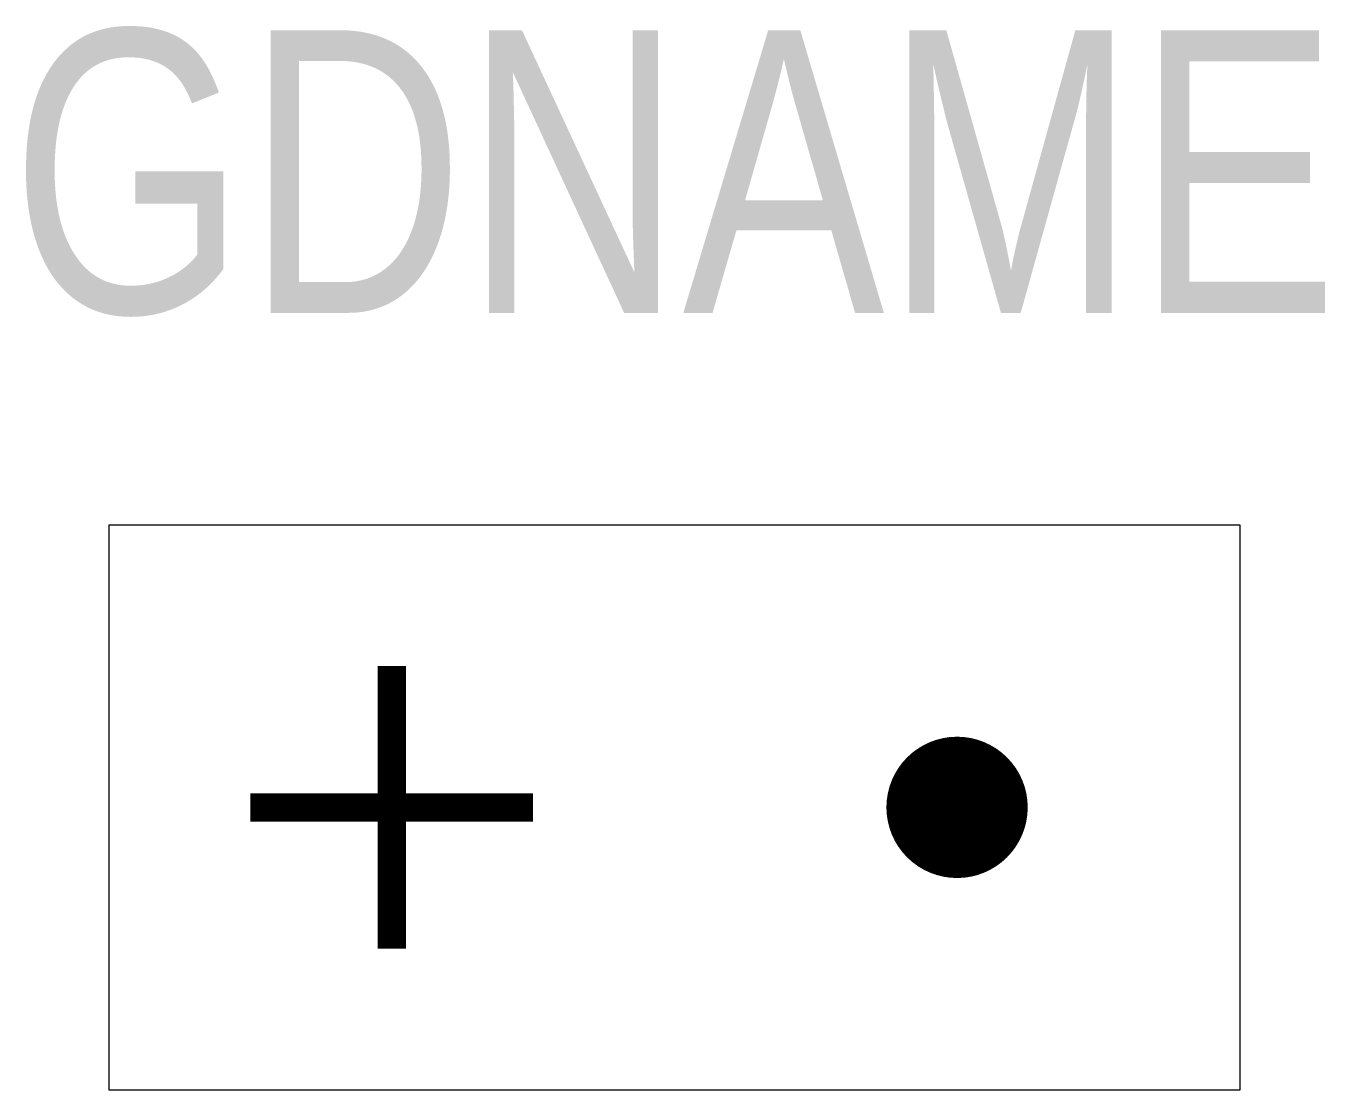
# Model space of a CAD drawing. Header units: millimetres. Extents: x -4.59 to 4.6, y -2 to 5.53.
import ezdxf
from ezdxf.enums import TextEntityAlignment as Align

# ---------------------------------------------------------------- set-up
doc = ezdxf.new("R2010")
doc.units = ezdxf.units.MM

msp = doc.modelspace()

# ---------------------------------------------------------------- linework, layer by layer
at = {"color": 2}
for p, q in [((-4, 2), (0, 2)), ((-4, -2), (-4, 2)), ((0, 2), (4, 2)), ((4, 2), (4, -2)), ((0, -2), (-4, -2)), ((4, -2), (0, -2))]:
    msp.add_line(p, q, dxfattribs=at)
at = {"const_width": 0.2}
for points in [[(-2, 1), (-2, -1)], [(-3, 0), (-1, 0)]]:
    msp.add_lwpolyline(points, dxfattribs=at)
at = {"const_width": 0.5}
msp.add_lwpolyline([(1.75, 0, 1), (2.25, 0, 1)], format="xyb", close=True, dxfattribs=at)

# ---------------------------------------------------------------- texts
at = {"width": 0.8}
msp.add_attdef('GDNAME', text='111G 333G', height=2, dxfattribs=at).set_placement((0, 4.5), align=Align.MIDDLE)

doc.saveas('drawing.dxf')
